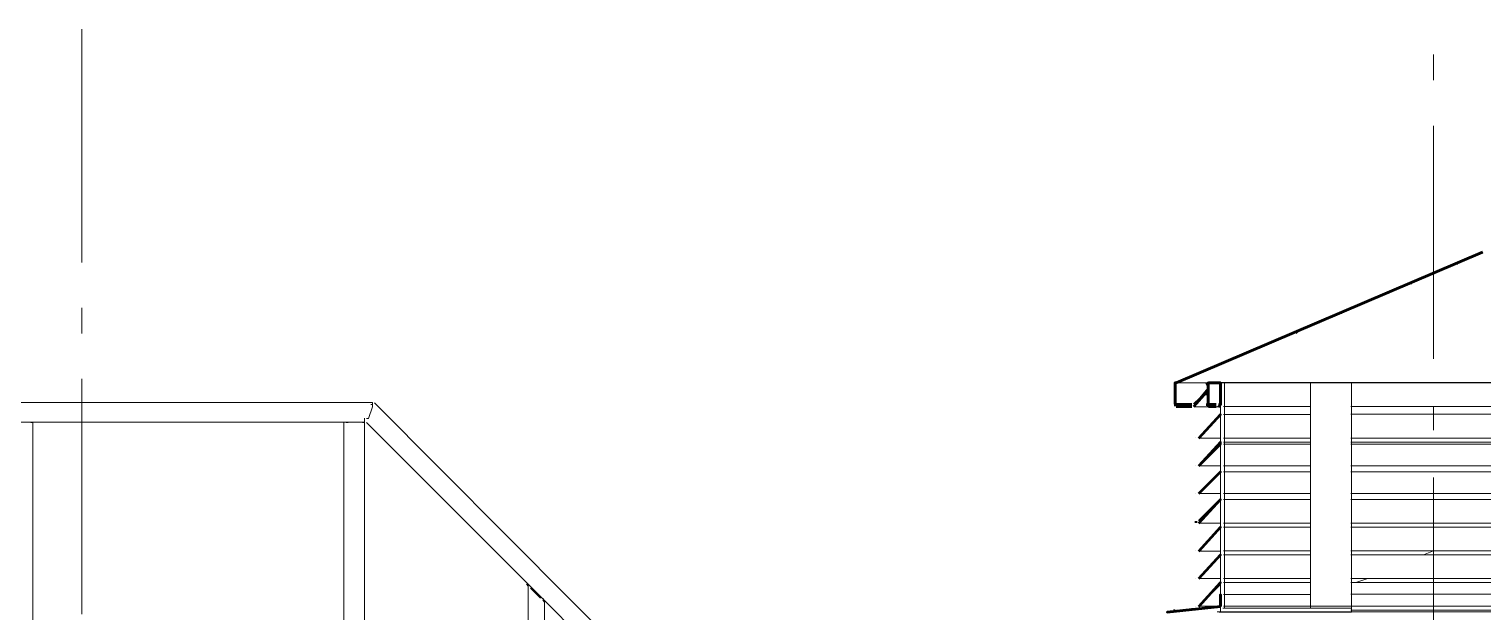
# Model space of a CAD drawing. Header units: millimetres. Extents: x -135211 to 49383, y -8033 to 228499.
# Drawn here: x -26356 to -23242, y 63397 to 64646 of the extents above; entities that cross this region are included whole.
import ezdxf

# ---------------------------------------------------------------- set-up
doc = ezdxf.new("R2010")
doc.units = ezdxf.units.MM
doc.layers.add('PDF _Геометрия', color=7, linetype='Continuous', true_color=0x1d1d1d)
doc.layers.add('PDF _Сплошная заливка', color=7, linetype='Continuous', true_color=0xffffff)

msp = doc.modelspace()

# ---------------------------------------------------------------- hatches: boundary and pattern name
at = {"layer": 'PDF _Сплошная заливка', "transparency": 33554559}
h = msp.add_hatch(color=256, dxfattribs=at)
h.paths.add_polyline_path([(-23833.6, 63842), (-23816.6, 63837.8), (-23816.6, 63842)])
h.paths.add_polyline_path([(-23834.4, 63876.1), (-23833.6, 63884), (-23834.4, 63884)])

# ---------------------------------------------------------------- linework, layer by layer
at = {"layer": 'PDF _Геометрия', "color": 7, "lineweight": 9}
for points in [[(-26243.3, 64146), (-26243.3, 64645.5)], [(-23347.9, 64536), (-23347.9, 64591)], [(-23347.9, 63939.1), (-23347.9, 64438.6)], [(-26243.3, 63993.6), (-26243.3, 64048.6)], [(-26243.3, 63392.5), (-26243.3, 63896.3)], [(-23918.2, 63396.6), (-23804.1, 63409.3), (-23804.1, 63396.6), (-23804.1, 63887.7), (-23804.1, 63883.5), (-23804.1, 63887.7), (-23804.1, 63883.5), (-23804.1, 63841.1), (-23804.1, 63434.7)], [(-23900.7, 63837.8), (-23900.7, 63888.5), (-23900.7, 63842)], [(-23894.2, 63887.8), (-23830.5, 63887.8), (-23830.5, 63870.9), (-23839.2, 63862.4), (-23830.5, 63862.4), (-23839.2, 63862.4)], [(-23851.9, 63849.7), (-23830.5, 63875.1), (-23830.5, 63887.8)], [(-23834.5, 63841.7), (-23830.5, 63841.7), (-23830.5, 63884), (-23830.5, 63888.3), (-23830.5, 63884), (-23834.5, 63884)], [(-23830.5, 63888.3), (-23830.5, 63888.3)], [(-23830.5, 63888.3), (-23830.5, 63888.3)], [(-23830.5, 63888.3), (-23830.5, 63888.3)], [(-23830.5, 63888.3), (-23830.5, 63888.3)], [(-23830.5, 63888.3), (-23830.5, 63888.3)], [(-23830.5, 63888.3), (-23830.5, 63888.3)], [(-23830.5, 63888.3), (-23830.5, 63888.3)], [(-23830.5, 63888.3), (-23830.5, 63888.3)], [(-23830.5, 63888.3), (-23830.5, 63888.3)], [(-23830.5, 63884), (-23830.5, 63884)], [(-23830.5, 63884), (-23830.5, 63884)], [(-23830.5, 63883.5), (-23830.5, 63841.3)], [(-23829.7, 63888.2), (-23812.9, 63888.2)], [(-23829.6, 63887.7), (-23804.1, 63887.7)], [(-23811.4, 63888.5), (-22681.1, 63888.5)], [(-23795.4, 63887.7), (-23795.4, 63405.1), (-23795.4, 63887.7), (-23804.1, 63887.7)], [(-23804.1, 63887.7), (-23804.1, 63887.7)], [(-23804.1, 63887.7), (-23804.1, 63887.7)], [(-23804.1, 63887.7), (-23804.1, 63887.7)], [(-23804.1, 63887.7), (-23804.1, 63887.7)], [(-23804.1, 63887.7), (-23804.1, 63887.7)], [(-23804.1, 63887.7), (-23804.1, 63887.7)], [(-23804.1, 63887.7), (-23804.1, 63887.7)], [(-23804.1, 63883.5), (-23804.1, 63883.5)], [(-23804.1, 63883.5), (-23804.1, 63883.5)], [(-23804.1, 63883.5), (-23804.1, 63883.5)], [(-23523.4, 63401.2), (-23523.4, 63409.7), (-23612.2, 63409.7), (-23523.4, 63409.7), (-23523.4, 63888), (-23612.2, 63888)], [(-23611.1, 63887.9), (-23611.1, 63409.5), (-23611.1, 63405.3)], [(-22961.8, 63888.2), (-22961.8, 63409.8), (-22961.8, 63401.3), (-23524.6, 63401.3)], [(-23839.2, 63862.4), (-23860.7, 63837)], [(-27123.3, 63845.9), (-25620.4, 63845.9), (-25620.4, 63841.6), (-25624.3, 63841.6), (-25620.4, 63841.6), (-25620.4, 63845.9)], [(-25620.4, 63845.9), (-25620.4, 63845.9)], [(-25620.4, 63845.9), (-25620.4, 63845.9)], [(-25620.4, 63841.1), (-25620.4, 63841.1)], [(-25620.4, 63841.1), (-25620.4, 63841.1)], [(-25620.4, 63841.1), (-25620.4, 63841.1)], [(-25620.4, 63841.1), (-25620.4, 63841.1)], [(-25620.4, 63836.9), (-25620.4, 63836.9)], [(-25620.4, 63836.9), (-25620.4, 63836.9)], [(-24773.3, 62990.2), (-24769.3, 62990.2), (-24769.3, 62994.5), (-25616.2, 63845.3)], [(-23865.6, 63837.6), (-23899.1, 63837.6)], [(-23859.2, 63836.9), (-23804.1, 63836.9), (-23804.1, 63841.1), (-23808.2, 63841.1)], [(-23804.1, 63769.2), (-23850.5, 63769.2), (-23804.1, 63819.9)], [(-23830.5, 63841.7), (-23830.5, 63841.7)], [(-23830.5, 63841.7), (-23830.5, 63841.7)], [(-23830.5, 63841.7), (-23830.5, 63841.7)], [(-23830.5, 63841.7), (-23830.5, 63841.7)], [(-23830.5, 63841.7), (-23830.5, 63841.7)], [(-23830.5, 63841.7), (-23830.5, 63841.7)], [(-23830.5, 63841.7), (-23830.5, 63841.7)], [(-23830.5, 63841.7), (-23830.5, 63841.7)], [(-23830.5, 63841.7), (-23830.5, 63841.7)], [(-23830.5, 63841.7), (-23830.5, 63841.7)], [(-23830.5, 63841.7), (-23830.5, 63841.7)], [(-23830.5, 63841.7), (-23830.5, 63837.5)], [(-23830.5, 63837.5), (-23830.5, 63837.5)], [(-23812.9, 63841.6), (-23829.7, 63841.6)], [(-23829.7, 63837.4), (-23812.9, 63837.4)], [(-23804.1, 63841.1), (-23804.1, 63841.1)], [(-23804.1, 63841.1), (-23804.1, 63841.1)], [(-23804.1, 63841.1), (-23804.1, 63841.1)], [(-23804.1, 63841.1), (-23804.1, 63841.1)], [(-23804.1, 63841.1), (-23804.1, 63841.1)], [(-23804.1, 63841.1), (-23804.1, 63841.1)], [(-23804.1, 63841.1), (-23804.1, 63841.1)], [(-23804.1, 63841.1), (-23804.1, 63841.1)], [(-23804.1, 63841.1), (-23804.1, 63841.1)], [(-23804.1, 63841.1), (-23804.1, 63841.1)], [(-23804.1, 63841.1), (-23804.1, 63841.1)], [(-23347.9, 63786.7), (-23347.9, 63837.5)], [(-25637.9, 63803.6), (-25637.9, 63807.8), (-25637.9, 63812), (-25637.9, 63807.8), (-25637.9, 63803.6), (-27106.9, 63803.6)], [(-26348.6, 62905.6), (-26348.6, 63803.1), (-26352.5, 63803.1)], [(-26348.6, 63803.1), (-26348.6, 63803.1)], [(-26348.6, 63803.1), (-26348.6, 63803.1)], [(-26348.6, 63803.1), (-26348.6, 63803.1)], [(-25681.8, 63803.8), (-25681.8, 62906.4)], [(-25681.8, 63803.8), (-25681.8, 63803.8)], [(-25677, 63803.7), (-25673, 63803.7)], [(-25677, 63803.2), (-25673, 63803.2)], [(-25673, 63803.7), (-25673, 63803.7)], [(-25673, 63803.2), (-25673, 63803.2)], [(-25673, 63803.2), (-25673, 63803.2)], [(-25671.8, 63803.6), (-25646.7, 63803.6)], [(-25646.7, 63803.6), (-25646.7, 63803.6)], [(-25637.9, 62906.1), (-25637.9, 63803.6), (-25641.9, 63803.6)], [(-25641.9, 63803.1), (-25637.9, 63803.1)], [(-25637.9, 63807.8), (-25637.9, 63807.8)], [(-25637.9, 63807.8), (-25637.9, 63807.8)], [(-25637.9, 63807.8), (-25637.9, 63807.8)], [(-25637.9, 63807.8), (-25637.9, 63807.8)], [(-25637.9, 63803.6), (-25637.9, 63803.6)], [(-25637.9, 63803.6), (-25637.9, 63803.6)], [(-25637.9, 63803.6), (-25637.9, 63803.6)], [(-25637.9, 63803.6), (-25637.9, 63803.6)], [(-25637.9, 63803.6), (-25637.9, 63803.6)], [(-25637.9, 63803.1), (-25637.9, 63803.1)], [(-25637.9, 63803.1), (-25637.9, 63803.1)], [(-25633.6, 63803.1), (-24795.6, 62964.9), (-24795.6, 62969.2)], [(-23804.1, 63709.9), (-23850.5, 63709.9), (-23804.1, 63756.4)], [(-23611.1, 63769.4), (-23797.4, 63769.4)], [(-23797.4, 63760.9), (-23611.1, 63760.9)], [(-23797.4, 63756.6), (-23611.1, 63756.6)], [(-22961.8, 63769.7), (-23524.6, 63769.7)], [(-23524.6, 63761.2), (-22961.8, 63761.2)], [(-23524.6, 63756.9), (-22961.8, 63756.9)], [(-23804.1, 63650.7), (-23850.5, 63650.7), (-23804.1, 63697.2)], [(-23611.1, 63710.1), (-23797.4, 63710.1)], [(-22961.8, 63710.3), (-23524.6, 63710.3)], [(-23347.9, 63185.6), (-23347.9, 63685)], [(-23804.1, 63587.1), (-23850.5, 63587.1), (-23804.1, 63637.9)], [(-23611.1, 63650.8), (-23797.4, 63650.8)], [(-22961.8, 63651.1), (-23524.6, 63651.1)], [(-23804.1, 63527.8), (-23850.5, 63527.8), (-23804.1, 63578.6)], [(-23611.1, 63587.3), (-23797.4, 63587.3)], [(-22961.8, 63587.6), (-23524.6, 63587.6)], [(-23804.1, 63468.6), (-23850.5, 63468.6), (-23804.1, 63519.4)], [(-23611.1, 63528), (-23797.4, 63528)], [(-22961.8, 63528.3), (-23524.6, 63528.3)], [(-25287, 63452.3), (-25290.9, 63456.5)], [(-25287, 63456), (-25287, 62575.5)], [(-25287, 63456), (-25287, 63456)], [(-25287, 63456), (-25287, 63456)], [(-25287, 63456), (-25287, 63456)], [(-25287, 63456), (-25287, 63456)], [(-25287, 63452.3), (-25287, 63452.3)], [(-25278.2, 63447.5), (-25282.2, 63451.7)], [(-25260.6, 63426.8), (-25281.8, 63448)], [(-23804.1, 63455.9), (-23850.5, 63409.3)], [(-23611.1, 63468.8), (-23797.4, 63468.8)], [(-22961.8, 63469.1), (-23524.6, 63469.1)], [(-25251.9, 63422), (-25255.8, 63426.3)], [(-25251.9, 62533.6), (-25251.9, 63418.3), (-25255.8, 63422.5)], [(-25251.9, 63422), (-25251.9, 63422)], [(-25251.9, 63422), (-25251.9, 63422)], [(-25251.9, 63418.3), (-25251.9, 63418.3)], [(-25251.9, 63418.3), (-25251.9, 63418.3)], [(-25251.9, 63418.3), (-25251.9, 63418.3)], [(-23611.1, 63434.9), (-23797.4, 63434.9)], [(-22961.8, 63435.2), (-23524.6, 63435.2)], [(-23812.9, 63409.4), (-23851.2, 63409.4)], [(-23811.4, 63397.4), (-22681.1, 63397.4), (-22681.1, 63410.2)], [(-23798.6, 63405.4), (-23523.4, 63405.4), (-23523.4, 63397), (-23806.7, 63397)], [(-23611.1, 63409.5), (-23797.4, 63409.5)], [(-22961.8, 63409.8), (-23524.6, 63409.8)]]:
    msp.add_lwpolyline(points, dxfattribs=at)
at = {"layer": 'PDF _Геометрия', "color": 7, "lineweight": 50}
for points in [[(-23242.6, 64167.7), (-23899, 63888.3)], [(-23830.5, 63870.9), (-23830.5, 63887.8), (-23830.5, 63875.1), (-23851.9, 63849.7)], [(-23812.9, 63888.2), (-23829.7, 63888.2)], [(-23829.6, 63887.7), (-23804.1, 63887.7)], [(-23804.1, 63883.5), (-23804.1, 63887.7), (-23808.2, 63887.7), (-23804.1, 63887.7)], [(-23850.5, 63769.2), (-23804.1, 63819.9)], [(-23850.5, 63709.9), (-23804.1, 63756.4), (-23804.1, 63760.7)], [(-23850.5, 63650.7), (-23804.1, 63697.2)], [(-23850.5, 63527.8), (-23804.1, 63578.6)], [(-23850.5, 63468.6), (-23804.1, 63519.4)], [(-23850.5, 63409.3), (-23804.1, 63460.1)], [(-23804.1, 63409.3), (-23804.1, 63434.7)], [(-23804.1, 63409.3), (-23918.2, 63396.6)]]:
    msp.add_lwpolyline(points, close=True, dxfattribs=at)
at = {"layer": 'PDF _Геометрия', "color": 7, "lineweight": 9}
for points in [[(-23242.6, 64167.7), (-23899, 63888.3)], [(-23808.2, 63887.7), (-23804.1, 63887.7)], [(-22681.1, 63888), (-23798.5, 63888)], [(-25620.4, 63841.1), (-25620.4, 63836.9), (-25629, 63811.5), (-25620.4, 63836.9)], [(-23865.6, 63841.8), (-23899.1, 63841.8)], [(-23804.1, 63836.9), (-23808.2, 63836.9)], [(-23611.1, 63837.1), (-23797.4, 63837.1)], [(-23611.1, 63820.1), (-23797.4, 63820.1)], [(-22961.8, 63837.4), (-23524.6, 63837.4)], [(-22961.8, 63820.5), (-23524.6, 63820.5)], [(-25629.1, 63811.6), (-25633.1, 63811.6)], [(-23611.1, 63697.4), (-23797.4, 63697.4)], [(-22961.8, 63697.7), (-23524.6, 63697.7)], [(-23611.1, 63638.1), (-23797.4, 63638.1)], [(-22961.8, 63638.4), (-23524.6, 63638.4)], [(-23611.1, 63578.9), (-23797.4, 63578.9)], [(-22961.8, 63579.1), (-23524.6, 63579.1)], [(-23611.1, 63519.6), (-23797.4, 63519.6)], [(-22961.8, 63519.9), (-23524.6, 63519.9)], [(-23347.9, 63527.9), (-23368.8, 63519.5)], [(-23611.1, 63460.3), (-23797.4, 63460.3)], [(-22961.8, 63460.6), (-23524.6, 63460.6)], [(-23488.3, 63468.8), (-23513.9, 63460.3)]]:
    msp.add_lwpolyline(points, close=True, dxfattribs=at)
at = {"layer": 'PDF _Геометрия', "lineweight": 9}
for points in [[(-23251.4, 64163.5), (-23251.4, 64163.5)], [(-23299.3, 64142), (-23295.3, 64142)], [(-23395.8, 64099.6), (-23391.8, 64103.9)], [(-23347.9, 64121.1), (-23347.9, 64121.1)], [(-23444.4, 64078.7), (-23444.4, 64082.9)], [(-23545, 64036.3), (-23540.9, 64040.5)], [(-23497.1, 64057.7), (-23497.1, 64061.9)], [(-23593.6, 64015.3), (-23593.6, 64019.5)], [(-23690.1, 63977.1), (-23690.1, 63977.1)], [(-23641.5, 63993.8), (-23637.4, 63998)], [(-23742.7, 63956.1), (-23742.7, 63956.1)], [(-23839.2, 63913.7), (-23839.2, 63913.7)], [(-23790.6, 63934.6), (-23786.6, 63934.6)], [(-23900.7, 63884.3), (-23900.7, 63884.3)], [(-23887.1, 63892.2), (-23883.1, 63892.2)], [(-23804.1, 63887.7), (-23804.1, 63887.7)], [(-23900.7, 63854.7), (-23900.7, 63854.7)], [(-23834.5, 63862.9), (-23830.5, 63867.1)], [(-23804.1, 63858.1), (-23804.1, 63858.1)], [(-23883.1, 63837.2), (-23883.1, 63841.4)], [(-23825.7, 63837), (-23821.7, 63841.2)], [(-23821.7, 63841.2), (-23821.7, 63841.2)], [(-23904.7, 63401.7), (-23900.7, 63401.7)], [(-23865.6, 63401.1), (-23865.6, 63405.3)], [(-23834.5, 63405.2), (-23830.5, 63405.2)]]:
    msp.add_lwpolyline(points, dxfattribs=at)
at = {"layer": 'PDF _Геометрия', "color": 7, "lineweight": 50}
for points in [[(-23242.6, 64167.7), (-23242.6, 64167.7)], [(-23242.6, 64167.7), (-23242.6, 64167.7)], [(-23900.7, 63842), (-23900.7, 63888.5), (-23900.7, 63837.8)], [(-23830.5, 63841.7), (-23830.5, 63884), (-23830.5, 63888.3), (-23834.5, 63884)], [(-23830.5, 63888.3), (-23830.5, 63888.3)], [(-23830.5, 63888.3), (-23830.5, 63888.3)], [(-23830.5, 63883.5), (-23830.5, 63841.3)], [(-23808.2, 63836.9), (-23804.1, 63841.1), (-23804.1, 63883.5), (-23804.1, 63841.1), (-23808.2, 63841.1)], [(-23804.1, 63887.7), (-23804.1, 63887.7)], [(-23860.7, 63837), (-23839.2, 63862.4), (-23860.7, 63841.2)], [(-23856.8, 63850.3), (-23856.8, 63850.3)], [(-23839.2, 63862.4), (-23839.2, 63862.4)], [(-23865.6, 63841.8), (-23899.1, 63841.8)], [(-23899.1, 63837.6), (-23865.6, 63837.6)], [(-23834.5, 63841.7), (-23830.5, 63841.7), (-23830.5, 63837.5)], [(-23830.5, 63841.7), (-23830.5, 63841.7)], [(-23830.5, 63841.7), (-23830.5, 63841.7)], [(-23812.9, 63841.6), (-23829.7, 63841.6)], [(-23829.7, 63837.4), (-23812.9, 63837.4)], [(-23804.1, 63841.1), (-23804.1, 63841.1)], [(-23804.1, 63841.1), (-23804.1, 63841.1)], [(-23804.1, 63819.9), (-23804.1, 63819.9)], [(-23856.8, 63769.9), (-23856.8, 63769.9)], [(-23856.8, 63710.6), (-23856.8, 63710.6)], [(-23804.1, 63697.2), (-23804.1, 63697.2)], [(-23856.8, 63651.3), (-23856.8, 63651.3)], [(-23850.5, 63587.1), (-23804.1, 63637.9), (-23850.5, 63591.4)], [(-23804.1, 63637.9), (-23804.1, 63637.9)], [(-23856.8, 63592), (-23856.8, 63587.8)], [(-23804.1, 63578.6), (-23804.1, 63578.6)], [(-23856.8, 63528.6), (-23856.8, 63528.6)], [(-23804.1, 63519.4), (-23804.1, 63519.4)], [(-23856.8, 63469.3), (-23856.8, 63469.3)], [(-23804.1, 63460.1), (-23804.1, 63460.1)], [(-23804.1, 63434.7), (-23804.1, 63434.7)], [(-23856.8, 63410), (-23856.8, 63410)]]:
    msp.add_lwpolyline(points, dxfattribs=at)
at = {"layer": 'PDF _Сплошная заливка', "lineweight": 5, "transparency": 33554559}
msp.add_solid([(-23899.1, 63841.8), (-23865.6, 63841.8), (-23899.1, 63837.6), (-23865.6, 63837.6)], dxfattribs=at)

doc.saveas('drawing.dxf')
